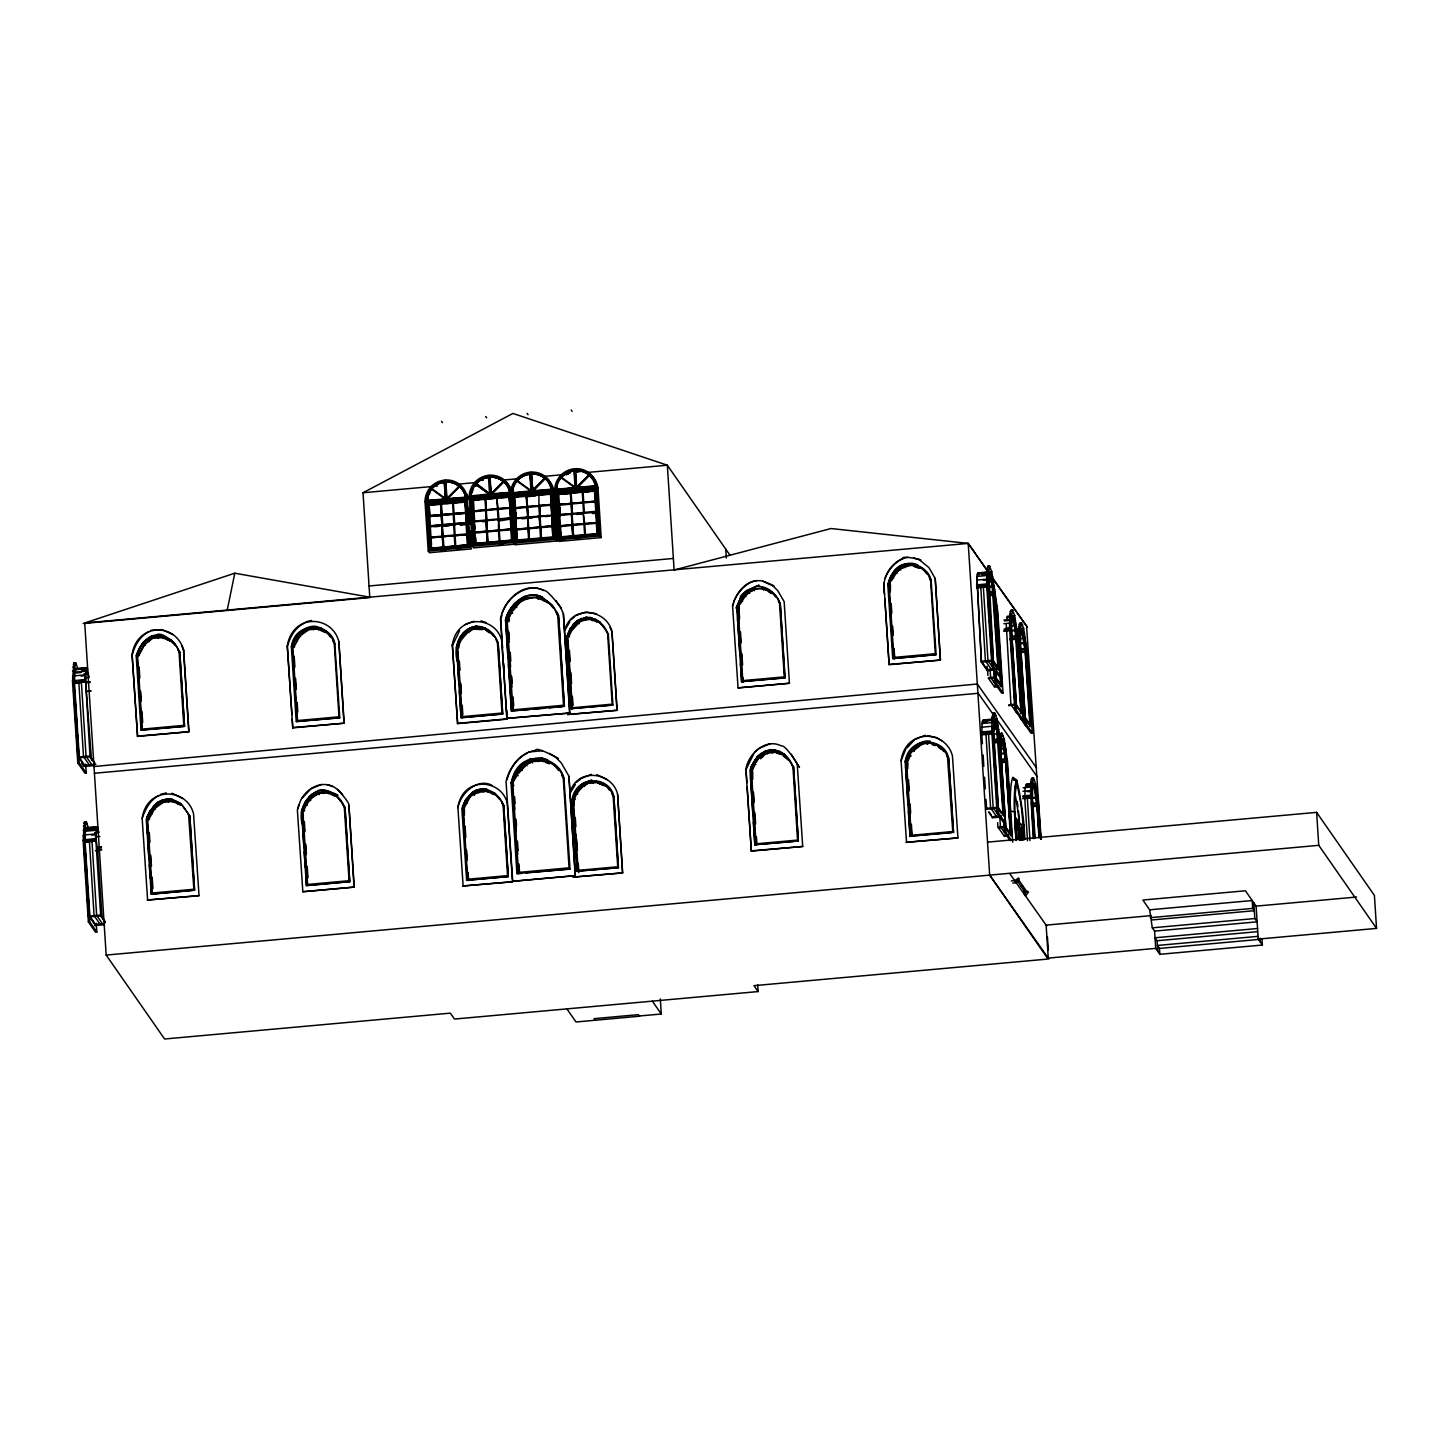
<?xml version="1.0" encoding="UTF-8"?>
<svg xmlns="http://www.w3.org/2000/svg" width="1449" height="1449" viewBox="0 0 1449 1449"><rect width="100%" height="100%" fill="white"/><g stroke="black" fill="none" stroke-linecap="round" stroke-linejoin="round"><path stroke-width="1.5" d="M74.225 683.602L85.328 681.718L86.469 668.641L89.295 677.371L84.857 677.77M84.821 842.666L84.785 840.348L95.888 839.333L95.851 833.936L84.766 834.932L85.871 827.741M87.719 669.583L86.397 667.663L85.274 674.854L73.193 675.958L73.156 683.548L85.328 681.718M85.889 860.561L84.712 842.539L95.906 840.782L84.821 841.797M988.435 571.957L977.731 572.916L976.952 577.318L981.48 662.211M992.945 733.918L992.927 731.6L981.824 732.596L981.842 734.933L982.024 723.522L982.404 721.095L994.485 720.008C999.031 720.533 998.307 736.69 999.828 742.305L1004.628 816.675L998.633 808.053L986.66 809.285L986.026 799.431M988.055 591.283L987.765 585.976L976.662 586.972M1011.293 639.697L1010.714 629.917L1004.066 630.532M1014.843 811.766L1014.916 800.12A60.405 7.299 84.8 0 1 1016.419 786.155L1016.691 780.16L1012.978 777.262L1012.489 778.367A67.469 8.151 84.8 0 0 1010.333 811.241L1014.843 811.766L1016.582 838.609M85.672 764.148L86.252 772.969L84.893 773.078L77.793 762.88L72.504 681.302L73.845 662.918L75.928 663.117L77.648 668.424M86.252 772.969L79.152 762.772L73.881 681.175L75.203 662.791M74.171 675.868L74.134 683.457M94.783 763.623L90.037 756.813L85.274 674.854M96.268 923.212L96.829 932.033L95.471 932.16L88.371 921.962L83.1 840.366L84.422 821.981L86.505 822.181L88.226 827.488M96.829 932.033L89.729 921.836L84.459 840.239L85.799 821.855M995.952 669.909L987.367 670.688L981.39 662.066L976.843 576.448L988.924 575.344C991.551 563.806 994.34 593.221 994.648 595.231L1000.734 686.554L1002.092 686.428L997.292 612.076L994.557 593.51M989.323 565.979L987.964 566.106L986.932 570.2L986.642 584.49L991.913 666.087L999.013 676.285L1000.371 676.158L993.271 665.96L988.001 584.364L989.323 565.979L991.768 571.612L995.101 594.561L1001.114 686.518M987.711 579.111L987.747 584.527L976.644 585.523M992.148 586.066L998.089 669.71L999.448 669.583L993.453 660.979L988.924 575.344M988.399 732.017L993.163 807.727L1004.193 823.358L1005.552 823.231L998.452 813.034L997.093 813.161L991.822 731.564L992.112 717.291L993.145 713.18L994.521 713.071L996.948 718.704L1000.281 741.653L1005.86 827.18L1011.782 835.693L1007.037 762.138C1004.682 755.599 1007.689 742.069 1000.897 739.117M998.452 813.034L993.181 731.455L994.521 713.071M998.542 809.393L993.833 733.701L994.485 720.008M1000.408 746.959L1001.784 733.212L1004.193 738.791L1007.49 761.486L1012.706 842.177M1000.136 753.715L1001.096 753.625L1002.255 738.99M1006.24 624.247L1010.931 704.612L1016.745 712.944M1009.536 623.958L1010.333 611.333L1012.29 609.938L1014.717 615.571L1018.049 638.52L1023.32 720.117L1021.962 720.225L1014.861 710.028L1009.591 628.449L1009.536 623.958L1010.895 623.831L1016.238 709.919L1023.32 720.117M1010.659 623.07L1010.623 630.659M1012.29 609.938L1010.696 628.486L1004.048 629.083M1022.396 713.542L1016.419 704.938L1011.601 630.569C1011.348 598.618 1016.999 628.123 1017.596 639.19L1022.396 713.542L1015.441 705.029L1014.463 688.619M1018.448 636.781L1019.245 624.157L1021.201 622.762L1023.646 628.395L1026.979 651.344L1032.249 732.922L1030.891 733.049L1023.791 722.852L1018.52 641.273L1020.295 630.732L1015.858 631.13M1019.625 641.291L1019.824 632.217M1021.201 622.762L1019.879 641.146L1025.149 722.725L1032.249 732.922M1031.326 726.366L1025.331 717.762L1020.531 643.392C1020.259 611.442 1025.91 640.947 1026.508 652.014L1031.326 726.366L1029.967 726.492L1025.149 652.122L1022.414 633.575L1023.773 633.448M1040.925 839.315L1038.19 800.464L1035.528 783.311L1033.155 777.859L1031.271 779.218L1030.493 791.426L1033.318 838.591M1034.64 838.464L1031.869 795.646L1033.155 777.859M98.315 828.647L96.974 826.727L95.96 834.715L91.522 835.113M987.548 575.47L987.584 591.246M987.82 579.89L987.946 575.434M999.14 741.616L999.846 734.607L1001.784 733.212M1010.768 623.849L1011.275 616.966M427.038 498.601L426.984 500.666L445.368 498.818L444.282 481.992L442.343 482.3M471.251 493.783L471.179 495.848L489.563 494.018L488.476 477.174L486.538 477.482M556.851 487.462L556.688 489.345L556.742 487.299A19.507 18.946 -34.8 0 1 560.328 478.659L561.85 476.83A19.507 18.946 -34.8 0 1 572.047 470.997L573.985 470.671A19.797 19.217 -34.8 0 0 561.524 477.391L575.144 487.281M426.278 501.662L426.767 496.609A20.177 19.598 -34.8 0 1 439.953 482.282L449.896 481.376A20.177 19.598 -34.8 0 1 464.767 493.167L466.089 498.058L426.169 501.499M489.599 476.558L490.106 494.526L470.49 496.844L470.961 491.791A20.177 19.598 -34.8 0 1 484.147 477.464L494.091 476.558A20.177 19.598 -34.8 0 1 508.961 488.349L510.175 493.077M96.195 831.146L97.065 827.705L99.093 832.432L94.656 832.831M988.055 576.322L988.417 573.949L981.752 574.565M993.235 723.395L994.086 719.972L997.691 733.701L993.253 734.118L994.231 742.667M1010.895 617.002L1010.822 639.715M1000.516 743.446L1001.368 740.041L1002.636 741.888M1026.49 785.412L1025.077 788.473L1024.805 798.653L1027.522 840.8M1040.328 837.594L1038.299 806.151C1037.719 795.447 1032.249 766.901 1032.503 797.819L1035.111 838.265M227.239 610.065L234.792 573.206L369.785 597.169L968.222 543.411L987.53 570.761M132.094 654.55C136.55 623.468 175.637 621.73 183.661 650.166L188.95 731.745L137.564 736.4L132.094 654.55L137.564 736.4M132.294 654.803C134.739 645.403 140.155 635.912 149.193 631.565M141.133 730.187L184.566 726.347L141.006 729.988L136.188 655.636C138.633 647.16 145.751 636.093 156.673 634.843C163.103 630.315 181.397 650.311 170.946 639.86M136.387 655.908L143.342 642.07L151.891 635.966M137.872 653.155L137.003 655.763L141.748 729.173L183.788 725.369L179.042 651.959C172.902 631.058 142.745 631.855 137.872 653.155L139.412 655.346M138.361 656.18L144.882 644.443L152.851 637.995L144.52 643.936L137.619 656.669L142.364 730.061M147.635 900.3L142.165 818.431C146.711 785.775 187.138 787.604 193.55 813.795L199.02 895.645L147.436 900.028L199.02 895.645M159.263 795.465C150.044 799.45 144.846 810.353 142.165 818.431M189.783 815.805L194.637 890.229L151.257 894.16L146.258 819.536L147.218 816.367L147.327 833.32M185.2 809.375C174.641 791.987 149.863 801.714 147.073 819.663L151.819 893.055L193.858 889.251L188.587 814.936M148.432 820.062L154.952 808.325L163.266 802.402M287.3 645.982C292.517 613.108 332.093 614.974 338.867 641.599L344.156 723.196L292.77 727.851L287.3 645.982L291.901 714.611M287.482 646.254C289.945 636.854 295.361 627.345 304.399 623.016M339.772 717.78L296.212 721.439L291.394 647.087C294.292 620.462 330.734 622.816 334.773 643.157L339.772 717.78L296.339 721.638M316.733 626.529C305.014 624.193 294.02 636.926 291.394 647.087M333.668 641.871C325.681 620.426 295.397 625.588 292.209 647.214L296.954 720.606L338.994 716.802L334.248 643.41L333.035 640.983M293.567 647.612L300.07 635.876L308.402 629.953M342.634 794.632C327.872 779.435 350.133 801.569 348.937 805.499L354.226 887.096L302.841 891.733L297.371 809.882L298.874 804.865L298.059 808.488M317.295 791.498C320.935 784.416 355.24 803.905 326.931 790.629C309.271 787.586 297.009 809.303 302.533 824.771M305.286 802.348L301.464 810.969L306.409 885.52L349.789 881.608L344.971 807.238M303.149 808.488L302.28 811.114L307.025 884.506L349.064 880.702L344.319 807.31C338.178 786.39 308.021 787.187 303.149 808.488L304.67 810.697M303.638 811.512C306.645 801.188 316.208 790.937 327.836 792.983M452.36 645.059C456.924 613.144 495.956 616.06 501.698 640.585L506.951 719.175L457.612 723.631L452.36 645.059L457.612 723.631M452.541 645.312L459.623 630.659M457.486 661.976C452.794 647.54 459.568 628.612 476.141 626.403C471.124 626.33 466.524 630.061 463.155 633.068M496.283 640.241L497.424 642.577L501.988 713.035L461.633 716.694L457.069 646.236C460.275 624.483 490.867 620.933 497.532 642.559M506.951 719.175L500.503 618.904C503.962 600.031 523.777 580.614 543.629 590.431C549.08 588.964 571.92 623.885 555.927 600.629M502.024 639.118L500.738 619.23L501.952 615.155M505.502 620.244C508.653 605.302 526.748 589.272 542.18 597.151C525.933 588.548 508.545 605.338 505.502 620.244L511.37 710.898L529.229 709.63M557.032 613.887C547.305 587.751 510.374 594.036 506.48 620.407L512.258 709.883L563.516 705.246L557.738 615.753M513.037 710.988L507.241 621.494C510.646 600.303 539.481 587.877 552.975 607.837M508.816 621.856L509.414 619.9L507.548 617.202M463.155 886.227L457.92 807.636C462.485 775.74 501.499 778.638 507.241 803.181L512.493 881.771L462.974 885.973L512.493 881.771M491.881 785.231C477.119 777.696 460.456 793.617 457.92 807.636M462.756 805.662L461.851 808.687L466.65 880.34L508.291 876.573L503.672 805.191L502.368 802.348L495.033 793.291L486.158 788.981L476.92 789.814L472.609 792.15L465.383 800.228L462.937 805.916L465.509 800.409M462.992 807.854C466.632 786.517 496.699 784.199 503.093 805.155L507.53 875.631L467.176 879.289L462.992 807.854L464.459 809.973L464.368 815.334M499.217 798.942C488.603 783.221 465.89 793.001 463.209 809.683L467.773 880.141M469.838 797.457L464.386 807.654L463.843 814.573M555.528 757.121L561.252 762.899L568.932 776.157L575.362 875.631L512.711 881.3L506.045 781.5C509.559 767.137 519.865 752.357 535.55 750.419C536.293 744.279 575.633 769.093 549.406 753.353M506.896 779.797C510.03 768.858 516.822 758.099 527.418 753.19M511.044 782.84L515.536 772.082L511.044 782.84L516.913 873.493L570.018 869.038L525.878 872.932M518.579 873.584L512.783 784.09C516.188 762.88 545.023 750.473 558.517 770.433M586.284 617.455L595.376 619.049L599.868 622.074L590.812 617.509L586.139 617.274L577.245 620.679L573.351 624.193L566.631 637.415L567.682 653.101M570.163 628.938L566.487 637.234L571.105 708.615L612.927 705.102L608.308 633.72L599.687 621.82M607.077 632.235C599.415 611.641 570.326 616.604 567.265 637.361L571.83 707.818L612.184 704.16L607.62 633.702L606.479 631.366M576.829 871.465L572.047 799.83C575.633 775.215 609.069 775.016 613.869 796.316L618.469 867.697L576.648 871.211L618.469 867.697M572.228 800.083L579.02 786.988M613.162 796.298L617.727 866.756L577.372 870.414L572.808 799.957C575.996 778.204 606.606 774.654 613.271 796.28M773.168 586.048L777.859 590.794L784.163 601.661L789.433 683.258L738.048 687.895L732.578 606.044C735.567 592.623 747.412 577.843 762.609 581.103C782.677 590.83 772.208 584.074 762.609 581.103M733.774 602.965L732.578 606.044M780.142 604.36C773.603 581.357 741 583.893 737.487 607.276L742.232 680.668L784.271 676.864L779.526 603.472L778.33 601.027M742.848 681.573L738.102 608.163C740.892 590.775 764.547 580.596 775.613 596.97M739.334 606.062L738.501 607.167M739.407 608.471L738.356 604.65M797.258 764.619L802.71 846.47L751.343 851.124L745.873 769.256C748.318 753.353 766.177 737.921 781.246 745.909C787.332 743.645 811.983 788.944 791.335 754.277M746.905 782.768L746.054 769.528L753.752 753.806M757.102 756.776L761.305 753.317L770.433 749.568L780.051 751.415L784.724 754.567L775.432 750.002L765.67 750.691L757.102 756.776L750.908 767.191L749.966 770.361L754.784 844.713L793.998 841.452M791.607 764.257L792.929 766.666L797.548 840.076L755.509 843.879L750.763 770.488C753.969 748.879 784.253 743.717 792.241 765.144M788.908 760.2C777.841 743.826 754.186 754.005 751.397 771.393L756.143 844.785M755.273 763.768L751.741 771.9L752.176 778.566M884.542 594.144C881.083 580.017 889.161 564.512 902.292 558.662C902.455 553.681 934.859 564.168 913.667 557.919M930.584 580.288L935.329 653.68L893.29 657.484L888.545 584.092C891.733 562.466 922.017 557.304 930.004 578.749M926.672 573.786C915.605 557.412 891.95 567.591 889.161 584.979L893.924 658.389M906.531 842.557L901.079 760.707C905.625 728.032 946.052 729.861 952.464 756.052L957.916 837.92L906.349 842.286L957.916 837.92M905.752 749.115L901.079 760.707M951.377 832.704L909.972 836.164L905.172 761.794C908.921 734.77 944.73 737.704 948.552 757.881L953.496 832.432M930.493 741.254C918.793 738.918 907.798 751.651 905.172 761.794M947.501 757.211L952.754 831.527L910.715 835.33L905.969 761.939C909.175 740.312 939.459 735.15 947.447 756.595M940.528 748.191C928.139 735.893 909.374 748.119 906.603 762.826L911.349 836.236M910.479 755.219L906.947 763.333L907.237 767.789M458.011 647.576L458.391 646.616M561.814 775.396L563.281 778.348L569.059 867.842L517.818 872.479L512.022 782.985C516.297 754.494 556.054 751.397 564.041 779.453M513.218 784.706L513.254 782.858M752.737 779.363L752.683 771.683L751.162 769.491M890.356 590.739L890.465 585.287L888.925 583.078M907.798 768.586L907.889 763.134L906.368 760.924M75.294 668.677L74.787 669.764L85.889 668.768M977.314 574.963L978.419 574.166M1006.838 618.325L1007.943 617.528M994.014 718.994L993.126 722.526L994.105 722.435M1000.788 740.167C1003.197 737.197 1003.577 747.177 1004.157 748.68L999.756 749.079M1032.268 785.575L1033.336 784.797M149.953 810.716L147.345 816.548L153.54 806.151L157.597 802.492L162.107 800.047L171.779 799.268L166.744 798.743L157.47 802.293L150.135 810.987M299.055 805.137C302.95 788.6 324.467 777.062 338.142 790.158M493.674 636.346C483.06 620.625 460.347 630.406 457.667 647.087L462.231 717.563M458.844 645.059L461.398 639.788L467.158 633.068M543.629 590.431C527.436 581.973 507.331 597.223 502.332 612.8M511.968 612.221L507.711 620.281M564.766 629.79C572.264 604.034 607.004 609.304 612.076 631.981L617.129 710.3L567.628 714.502L617.129 710.3M564.947 630.043L569.801 621.784M603.871 627.471C593.257 611.75 570.544 621.53 567.863 638.212L572.427 708.688M569.04 636.183L571.594 630.913L578.622 623.052M517.528 774.817L513.852 780.902M622.672 872.896L573.17 877.098L622.672 872.896L617.618 794.559C612.873 771.502 575.253 766.738 569.729 794.215M570.489 792.639L575.344 784.38M756.776 580.56C746.67 581.882 737.668 592.152 734.082 601.027M740.367 598.31C729.155 625.026 742.92 589.037 748.01 590.105C778.041 577.644 736.617 591.917 740.548 598.582M740.222 604.215L745.366 595.937L749.314 592.369M907.835 557.376C897.728 558.698 888.744 568.968 885.14 577.843M888.817 580.977L891.425 575.126L887.748 583.947L892.747 658.589L936.108 654.658L931.109 580.035C927.885 564.911 901.043 554.713 891.552 575.325C896.696 565.69 908.577 560.22 917.833 565.001M891.28 581.031L896.424 572.753L900.372 569.185M321.569 784.398L310.974 788.781L302.044 798.29M463.282 633.249L459.84 637.632M510.157 609.721L514.377 603.925L524.647 596.264M513 610.808L520.463 601.625M586.139 617.274L577.372 620.878L570.037 628.757M476.92 789.814L472.736 792.331L465.383 800.228M570.018 869.038L563.933 778.041C558.372 755.327 520.209 748.445 512.203 778.964M515.772 772.408L524.701 761.812M518.543 773.404L526.44 764.837M609.413 790.067C598.799 774.346 576.086 784.126 573.406 800.808L578.314 871.755L577.734 862.952M582.896 786.789C577.825 791.498 572.699 798.399 574.039 805.698M757.247 756.976L750.908 767.191M756.396 762.228L758.298 758.642M906.947 748.01L914.681 739.606L925.259 735.223M1012.76 883.039L1016.274 882.731L1019.172 878.891L1018.538 877.985L1014.825 880.63L1011.311 880.956M430.697 490.034L432.164 488.132M430.751 490.124L431.404 489.056L444.97 498.854M432.273 488.295L431.766 488.603A19.797 19.217 -34.8 0 1 444.336 482.064L445.459 498.583L431.766 488.603M474.837 485.143L476.359 483.314M474.946 485.306L475.652 484.31L489.291 494.2L475.707 484.383M475.562 486.176L476.323 485.252M475.616 486.248L476.377 485.343M516.369 482.173L517.003 481.104L530.588 490.921M517.891 480.362L517.365 480.67A19.797 19.217 -34.8 0 1 529.954 474.131L527.961 474.366A19.507 18.946 -34.8 0 0 517.764 480.199L516.315 482.1A19.507 18.946 -34.8 0 0 512.656 490.668L512.602 492.714L530.986 490.885L529.899 474.04M560.455 478.804L561.089 477.735L574.673 487.552M1014.771 786.843L1016.963 784.507L1017.868 788.238A60.405 7.299 84.8 0 1 1021.654 809.792L1024.425 839.75M459.152 486.248L447.053 498.474L459.206 486.321A19.797 19.217 -34.8 0 0 445.894 481.919M503.817 481.865L491.664 494.018L503.763 481.793L504.687 482.644M544.715 478.224L532.652 490.541L544.715 478.224A19.797 19.217 -34.8 0 0 531.511 473.986L533.558 474.058M533.033 490.813L545.132 478.587L532.978 490.74M588.855 474.928L576.738 487.172L588.91 475.018A19.797 19.217 -34.8 0 0 575.597 470.617M330.336 636.908C319.269 620.552 295.614 630.713 292.825 648.101L297.57 721.511M181.27 805.409C168.591 793.961 150.533 806.024 147.689 820.569L152.435 893.961M340.406 800.808C329.34 784.434 305.685 794.613 302.895 812.001L307.641 885.411M574.112 617.292L570.906 619.755M519.919 766.521L530.189 758.859M591.337 774.309L581.176 778.53L576.467 782.351M770.071 743.772L759.475 748.173L754.567 752.158M759.964 757.972L766.974 753.226M760.526 758.769L763.152 756.396L761.613 754.186M913.848 750.6L921.818 744.152M1024.045 893.888L1027.758 891.226L1028.392 892.149L1025.494 895.971L1023.755 889.396M474.004 621.259L465.256 624.537M468.425 631.927L471.233 630.406M596.517 613.76L585.976 611.967L575.434 615.68M750.763 591.59L753.679 589.997M528.215 763.877L531.783 761.939M473.968 794.523L478.17 792.241M901.821 568.388L907.835 566.088M591.699 779.87L582.915 783.456L578.894 786.789M584.164 785.648L586.972 784.126M83.136 623.505L369.803 597.568L363.029 492.751L512.928 413.436L667.337 465.22L729.861 555.058M757.664 984.831L758.099 991.569L454.461 1019.064L450.349 1013.141L164.588 1039.005L106.175 955.072L84.712 622.979L234.792 573.206M472.356 499.452L473.805 522.546M172.685 634.553L162.125 629.609L150.75 630.351M152.036 636.165L161.527 635.097M152.851 637.995C161.002 634.843 169.968 638.937 175.13 645.475M154.753 638.14L162.56 637.651L170.113 641.074M309.959 629.591L317.766 629.101L325.319 632.525M531.892 598.02L525.806 598.727M585.794 620.081L582.48 620.299M164.824 802.04L172.63 801.551M542.433 750.763L528.794 751.995M530.352 759.095L541.926 757.791M533.667 761.504L543.194 760.906L548.845 762.808M477.047 789.995L481.503 788.745M479.655 791.897L487.172 791.426M589.852 783.021L597.35 782.569L604.595 785.847M768.513 752.864L776.338 752.375L780.975 753.933M531.004 473.443L525.552 474.33A20.177 19.598 -34.8 0 0 512.385 488.675L511.787 493.566M575.018 468.933L576.231 487.752L595.793 486.737L594.452 481.865A20.177 19.598 -34.8 0 0 579.6 470.074L569.638 470.961A20.177 19.598 -34.8 0 0 556.47 485.306L555.873 490.197M509.323 495.975L510.718 515.898M442.452 482.463L444.282 481.992M443.068 483.332L445.006 483.006M486.647 477.645L488.585 477.319A19.797 19.217 -34.8 0 0 476.015 483.875L489.653 493.783L476.467 483.477A19.507 18.946 -34.8 0 1 486.864 477.482M528.07 474.529L530.008 474.203M427.98 504.288L429.284 526.114M513.58 496.355L516.279 540.821M557.666 492.986L559.314 516.043M93.986 766.521L977.314 684L1036.524 767.861M445.386 481.376L445.912 499.344L426.386 500.847L445.912 499.344M363.029 492.751L437.417 486.031M457.703 484.183L475.743 482.553M502.785 480.108L518.579 478.677M543.357 476.431L568.153 474.185M586.193 472.555L667.337 465.22L674.129 570.018L831.038 528.523L968.222 543.411L987.24 570.743M490.179 477.21L490.07 477.047A19.797 19.217 -34.8 0 1 503.31 481.412L502.948 481.104A19.507 18.946 -34.8 0 0 492.08 477.101A19.507 18.946 -34.8 0 1 502.839 480.941L504.578 482.481A19.507 18.946 -34.8 0 1 509.305 490.45L509.776 492.37L491.157 493.892L490.07 477.047L492.135 477.174M490.74 494.236L510.265 492.732L490.903 494.471L489.527 475.417M544.263 477.826L546.11 479.51A19.507 18.946 -34.8 0 1 550.711 487.335L551.181 489.255L532.58 490.776L531.475 473.932M446.546 499.054L466.071 497.55L446.6 499.144L445.314 480.235M511.334 492.968L469.222 496.79L472.41 546.255L473.569 547.903L515.699 544.099L514.54 542.433L511.334 492.968A21.337 20.721 -34.8 0 0 489.001 475.254A21.337 20.721 -34.8 0 0 469.222 496.79L470.364 498.438M530.099 473.352L531.511 491.41L512.149 493.149M532.145 491.12L551.707 490.106L550.366 485.234A20.177 19.598 -34.8 0 0 535.514 473.443L531.167 473.696A19.906 19.326 -34.8 0 1 551.671 489.599L532.308 491.356L530.932 472.302M594.742 483.875L595.267 485.886L576.666 487.407L575.579 470.563L577.535 470.527M425.01 501.608A21.337 20.721 -34.8 0 1 444.807 480.072A21.337 20.721 -34.8 0 1 467.139 497.786L470.345 547.251L471.505 548.899L429.375 552.721L428.216 551.055L425.01 501.608L467.139 497.786L468.299 499.452A21.337 20.721 -34.8 0 0 466.995 494.381M510.628 493.656L552.757 489.853L553.898 491.501L557.104 540.966L514.975 544.788L513.815 543.121L510.628 493.656A21.337 20.721 -34.8 0 1 530.425 472.139A21.337 20.721 -34.8 0 1 552.757 489.853L555.945 539.318L557.104 540.966M470.454 497.822L510.374 494.381L470.454 497.822L473.606 545.15L513.417 541.546L510.265 494.218M575.597 488.041L556.072 489.545L575.597 488.041L574.293 470.146A19.906 19.326 -34.8 0 0 556.126 489.635M576.285 487.824L595.648 486.067M426.241 502.64L466.161 499.199L426.241 502.64L429.411 549.968L426.368 502.803M515.011 542.035L511.859 494.707L551.779 491.265L554.822 538.43L515.011 542.035L554.822 538.43M471.867 499.09L509.215 495.703L512.221 540.549L474.747 543.828L471.867 499.09L472.791 500.43L510.157 497.043L501.245 497.677M552.739 491.609L553.898 491.501A21.337 20.721 -34.8 0 0 541.926 475.453M559.097 538.666L555.945 491.338L595.756 487.733L598.908 535.061L558.988 538.503L598.908 535.061M472.338 499.778L509.704 496.391M550.638 492.588L553.627 537.434L516.17 540.712L513.272 495.956L550.638 492.588L551.562 493.928M465.02 500.521L427.672 503.908L430.661 548.754L468.027 545.367L465.02 500.521L465.962 501.861M472.682 500.267L479.275 499.67M485.868 499.072L496.862 498.076M560.365 537.452L557.358 492.588L594.724 489.219L597.712 534.065L560.256 537.344M428.143 504.578L465.509 501.209M514.087 497.152L518.488 496.753M525.081 496.156L533.866 495.359M540.459 494.761L549.262 493.964M430.679 504.886L441.782 504.053M446.075 503.491L457.16 502.658M557.829 493.276L595.195 489.889M430.48 526.73L428.976 505.248L464.875 502.169M538.992 495.341L538.865 505.701L527.291 506.679L526.639 496.391M564.766 493.185L573.569 492.388M580.161 491.791L588.946 490.994M526.114 496.79L535.061 495.975M594.796 491.193L558.68 493.928L560.165 515.409M594.561 490.867L559.024 494.435M563.498 494.018L572.427 493.221M581.375 492.406L588.077 491.791M485.216 499.525L485.886 509.813L497.46 508.834L486.321 509.831L485.578 499.416L485.542 509.903L473.968 510.881M498.166 508.635L509.776 507.711L498.257 508.762L496.699 498.402L497.46 508.834M515.373 507.766L526.947 506.788L515.427 507.838M453.972 513.435L465.582 512.529L454.062 513.58L453.392 503.274M442.036 514.522L453.265 513.652L452.595 503.346M583.748 502.26L595.267 501.227L583.712 502.205L583.078 491.972M429.773 516.369L441.384 515.446L429.864 516.496L429.465 507.874M443.086 535.913L441.728 515.355L453.211 514.25L442.09 515.246L442.851 525.679M515.464 508.563L526.893 507.385L528.342 528.088L539.916 527.11L539.155 516.677L540.658 526.965L552.141 525.86L540.658 526.965L539.626 506.226L551.145 505.194M571.033 503.419L559.459 504.397L571.033 503.419L570.363 493.131M582.281 492.044L582.951 502.332L571.377 503.31L570.725 493.022M559.549 505.194L571.069 504.143L572.427 524.719L584.001 523.741L583.241 513.308L584.798 523.669L596.318 522.618L584.798 523.669M584.454 513.29L583.712 502.857L595.231 501.825M510.754 517.782L473.388 521.169L478.134 521.26M482.517 520.861L493.511 519.883M497.913 519.485L508.889 518.488M514.793 518.054L552.504 515.156M511.714 540.405L475.725 543.303L474.221 521.821L510.32 518.507M486.502 531.185L474.964 532.218L486.592 531.312L486.629 520.807M499.162 520.1L510.338 519.086L511.497 540.06L475.96 543.629M521.731 517.945L532.725 516.949M537.126 516.55L548.102 515.554M596.245 511.298L558.879 514.685L570.218 514.178M482.608 521.749L486.991 521.35M500.177 520.155L508.979 519.358M517.365 540.513L515.645 518.706L551.526 515.627M430.154 526.802L466.27 523.469L465.093 502.495M576.811 513.58L585.595 512.783M592.188 512.185L596.59 511.787M434.845 526.73L439.319 526.331M443.792 525.915L454.968 524.918M459.442 524.502L463.915 524.103M498.329 520.843L502.731 520.445M521.821 518.814L532.797 517.818M545.041 516.568L549.515 516.17M595.847 512.584L596.988 533.576L561.216 536.818L559.731 515.337L595.611 512.258M445.006 525.969L449.389 525.57M460.384 524.574L464.767 524.176M572.21 514.449L572.083 524.81L560.509 525.788M460.728 525.063L465.129 524.665M576.883 514.449L581.284 514.051M592.279 513.055L596.662 512.656M592.623 513.562L597.006 513.163M499.217 530.026L510.791 529.048L499.307 530.153L498.547 519.738L498.51 530.225L486.936 531.203L485.578 510.628L474.058 511.678M516.369 529.102L527.997 528.179L516.46 529.229M453.646 524.755L454.316 535.043L442.742 536.021L441.347 515.391L442.38 536.13L430.86 537.162M466.632 533.92L455.113 534.971L454.443 524.683M486.629 532.037L487.208 542.198L486.592 531.964L475.109 533.069M500.014 541.183L499.253 530.751L510.881 529.845M571.993 524.683L560.546 525.86M584.001 523.741L572.79 524.61L571.431 504.035L582.915 502.93L583.657 513.363M443.901 547.07L443.14 536.655L454.262 535.641L442.778 536.746L443.448 547.034M455.149 535.695L466.669 534.663L455.113 535.641L455.729 545.856M540.676 527.635L541.419 538.05L540.676 527.635L552.286 526.712M572.029 525.407L572.79 535.84L572.029 525.407L560.6 526.585M596.372 523.343L584.762 524.266L585.414 534.554M517.021 540.006L552.902 536.945L551.761 515.953M430.552 548.646L467.918 545.277M473.497 545.005L513.417 541.546M429.302 549.805L469.222 546.364L466.053 499.036M472.41 546.255L514.54 542.433M428.216 551.055L470.345 547.251M498.963 544.426L503.383 544.027M513.815 543.121L555.945 539.318M441.42 550.276L445.839 549.877M456.87 548.881L461.289 548.483M557.901 539.753L600.031 535.949L601.19 537.597L559.06 541.419L557.901 539.753L554.713 490.287A21.337 20.721 -34.8 0 1 574.51 468.752A21.337 20.721 -34.8 0 1 596.843 486.484L597.984 488.132L601.19 537.597M564.585 539.734L560.075 539.97M575.633 538.72L580.053 538.322M369.06 585.994L673.368 558.445M84.712 622.979L369.785 597.169M990.047 566.305L987.964 566.106M987.385 567.374L988.743 567.265M986.932 570.2L988.309 570.073M989.812 571.83C989.884 575.325 993.616 586.428 993.271 592.46L988.834 592.858L987.475 583.693M990.41 571.739L991.768 571.612M980.502 573.007L986.914 572.409M990.428 572.101L989.069 572.228L992.511 586.628L988.073 587.026M977.224 574.021L987.928 573.043M989.776 573.858L991.134 573.732M986.66 574.474L988.037 574.347M992.71 576.412L990.536 576.793L991.351 580.922L992.71 580.795M986.515 578.006L990.953 577.608M976.608 580.107L988.689 579.02M983.382 580.288L987.946 579.89M73.845 662.918L75.928 663.117M73.247 664.185L74.605 664.059M987.294 582.009L991.732 581.61M992.275 582.516L993.634 582.407M976.535 584.871L988.616 583.784M72.812 667.011L74.171 666.884M986.642 584.49L988.001 584.364M74.316 668.75L86.397 667.663M78.445 668.713L87.012 667.935M987.856 586.465L993.507 585.957M988.653 586.628L976.572 587.714L987.765 586.845M81.542 670.108L85.98 669.71M72.541 671.267L73.899 671.159M993.054 588.584L994.412 588.457L997.745 611.406L1003.016 693.002L1001.657 693.111L994.557 682.914L993.706 669.692M74.406 672.191L85.509 671.195M993.181 589.489L994.539 589.363M74.515 673.079L81.162 672.463M84.078 673.749L88.516 673.35M988.635 592.442L994.286 591.935M72.45 676.81L73.808 676.683M80.945 676.031L85.382 675.632M993.362 662.32L989.051 595.593L994.648 595.231M73.12 680.722L85.201 679.617M994.376 597.731L995.354 597.64M72.504 681.302L73.881 681.175M74.207 681.284L85.31 680.269M85.817 682.171L90.092 681.791M85.636 682.787L90.073 682.37M996.151 602.784L994.793 602.911L995.916 612.184L997.292 612.076M995.825 606.316L997.184 606.207M86.686 691.336L91.142 690.938L86.94 691.463M995.572 608.906L996.93 608.779M1013.014 610.264L1010.913 610.065M1010.333 611.333L1011.692 611.224M1009.881 614.159L1011.257 614.032M1013.358 615.698L1014.717 615.571M1007.109 616.296L1011.402 615.897M1011.782 615.879L1012.76 615.789M1013.376 616.06L1012.018 616.187L1014.825 628.305M1006.602 617.383L1012.253 616.876M1012.724 617.817L1014.083 617.691M1009.627 618.415L1010.985 618.306M1004.085 620.009L1011.873 619.303M1004.338 620.878L1011.004 620.281L1011.873 616.839L1013.159 618.705M1013.503 620.752L1014.861 620.625M1003.849 623.686L1011.637 622.979M1019.842 622.889L1021.925 623.07M1019.245 624.157L1020.621 624.03M1014.3 624.881L1015.658 624.754M1010.243 625.968L1014.68 625.57L1013.883 620.715M1022.759 624.99L1021.382 625.099L1020.567 623.197M1015.224 626.475L1016.582 626.348M1018.81 626.982L1020.168 626.856M1005.914 628.25L1011.565 627.743M1009.591 628.449L1010.949 628.323M1026.635 627.345L1041.125 839.062M1016.039 629.12L1020.313 628.721M1021.69 628.594L1020.712 628.685L1022.831 634.372L1018.393 634.789M1022.288 628.522L1023.646 628.395M1022.306 628.884L1020.947 628.993L1022.088 631.529M1010.822 630.424L1016.455 629.898M1003.813 631.275L1011.601 630.569M1015.532 630.206L1019.806 629.826M1011.022 630.985L1015.477 630.587L1014.68 624.845M1021.654 630.641L1023.012 630.514M1018.538 631.239L1019.897 631.112M1020.802 632.126L1019.426 632.253L1019.19 635.912L1020.567 635.803M1016.129 633.448L1017.488 633.322M1023.211 633.304L1024.57 633.195M1011.583 636.401L1017.234 635.894M1011.782 636.817L1016.22 636.401L1015.495 629.989M1009.736 638.701L1016.401 638.085L1021.273 712.546L1015.459 704.196L1008.812 704.794M1023.211 637.705L1024.588 637.578M1019.172 638.792L1023.61 638.393L1022.813 633.539M1009.862 639.752L1017.596 639.19M1020.476 640.567L1019.516 640.639L1019.933 648.065M1018.52 641.273L1019.879 641.146M1019.734 643.229L1025.385 642.722M1019.553 643.483L1020.531 643.392M1019.335 640.476L1019.861 643.809L1024.389 643.41L1023.61 637.669M1025.041 646.254L1026.417 646.145M1020.513 649.224L1026.164 648.717M1020.694 649.623L1025.149 649.224L1024.407 642.813M888.925 664.439L940.492 660.074L889.106 664.711L883.836 583.132M1020.875 652.521L1026.508 652.014M137.365 736.128L188.95 731.745M741.49 681.501L785.05 677.842L741.634 681.7L736.69 607.131L737.106 611.84M992.511 660.237L981.408 661.251L987.222 669.583L996.097 668.786M981.39 662.066L992.094 661.106M292.571 727.579L344.156 723.196M991.913 666.087L993.271 665.96M511.37 710.898L564.404 706.351L558.698 617.89M533.63 709.231L544.643 708.235M549.044 707.837L562.266 706.641M456.489 646.363L461.054 717.672L502.749 713.977L461.108 717.744L459.369 690.974M571.105 708.615L612.873 705.029M569.819 713.035L506.933 718.378L569.819 713.035L563.371 613.561L560.564 607.529M90.037 756.813L78.934 757.827L84.93 766.43L93.895 765.615M457.431 723.377L506.77 718.903M988.508 677.679L995.155 677.081L1000.969 685.431M988.309 678.53L996.097 677.824L1002.092 686.428M77.793 762.88L79.152 762.772M84.785 765.344L95.888 764.329M994.557 682.914L995.916 682.787L1003.016 693.002M998.741 685.631L993.887 686.065L989.232 679.382M994.304 687.134L998.596 686.754M94.42 773.259L977.912 693.31M1008.613 705.645L1016.419 704.938M1014.861 710.028L1016.238 709.919M995.228 713.379L993.145 713.18M992.565 714.466L993.923 714.339M994.702 715.408L996.061 715.281M992.112 717.291L993.489 717.164M982.911 720.008L993.634 719.03L992.746 722.562L982.024 723.522M995.59 718.813L996.948 718.704M983.527 720.28L994.249 719.302M994.702 720.244L987.004 720.606M982.494 722.037L986.932 721.638M996.314 720.823L994.956 720.932L995.717 723.884L997.093 723.757M991.841 721.548L993.217 721.421M1023.791 722.852L1025.149 722.725M981.788 727.199L992.511 726.221M992.891 726.184L993.869 726.094M991.75 727.09L993.126 726.963M997.89 727.869L996.532 727.996L1003.125 814.537M992.474 729.101L996.912 728.702M997.455 729.608L998.814 729.481M981.716 731.962L992.42 730.984L993.344 747.34M993.797 730.857L992.819 730.948L993.96 749.495M991.822 731.564L993.181 731.455M981.842 734.045L992.945 733.049M997.329 733.158L998.687 733.031M993.833 733.701L981.752 734.788L982.422 743.826M1002.491 733.538L1000.426 733.339M999.846 734.607L1001.187 734.48M1001.965 735.531L1003.306 735.422M999.412 737.396L1000.752 737.269M993.815 739.533L999.466 739.008M1002.835 738.918L1004.193 738.791M86.505 822.181L84.422 821.981M994.014 739.932L998.452 739.533L994.63 719.265M1001.513 739.388L1002.871 739.262M1000.39 740.204L1001.748 740.077M83.843 823.267L85.201 823.141M994.195 741.616L998.633 741.218L1003.505 815.66L997.691 807.31L986.588 808.325M85.98 824.209L87.338 824.083M1003.559 740.892L1002.219 741L1003.378 744.714M998.922 741.761L1000.281 741.653M994.177 742.812L999.828 742.305M1000.408 742.576L1001.368 742.486M83.39 826.075L84.766 825.966M1004.32 743.79L1002.98 743.917L1005.678 762.265L1010.297 833.573M84.911 827.832L96.974 826.727M86.505 828.013L97.59 827.017M92.609 828.103L97.065 827.705M84.386 828.919L96.467 827.832M1000.172 746.199L1001.132 746.108M87.683 829.589L94.348 828.973M83.118 830.349L84.495 830.223M93.913 829.969L98.351 829.571M84.984 831.273L96.087 830.259M1003.777 747.992L1005.117 747.865M1004.682 749.586L1006.041 749.459M1000.1 750.908L1001.06 750.817M83.028 835.892L84.404 835.765M1000.317 753.462L1005.914 752.973M95.435 836.834L99.872 836.435M84.676 839.696L95.779 838.699L100.724 916.022M83.1 840.366L84.459 840.239M1001.096 759.385L1006.675 758.878M1004.157 747.956L1004.936 753.643L1000.534 754.041L1001.187 759.801L1005.678 759.403L1010.678 834.696L1004.918 826.437L997.926 827.071L997.636 822.67M1001.187 759.801L1001.368 761.468L1005.86 761.051M1006.131 761.613L1007.49 761.486M1001.585 762.5L1005.968 762.102M1005.769 828.502L1001.494 762.5L1007.037 762.138M97.174 847.23L101.448 846.85M96.974 847.683L101.412 847.267M97.155 849.349L101.593 848.951M97.282 850.4L101.72 850.002M95.38 850.726L99.673 850.328M1033.861 778.167L1031.833 777.986M1031.271 779.218L1032.594 779.091M1033.336 780.123L1034.658 780.015M1030.837 781.953L1032.159 781.826M1026.091 784.199L1030.221 783.818M1033.626 783.511L1032.304 783.637L1034.224 783.782M1026.689 784.452L1030.837 784.09M1025.602 785.249L1031.815 784.688M1033.119 784.579L1032.684 783.601L1034.731 789.107M1025.421 786.191L1030.13 785.775M1033.59 785.485L1034.912 785.358M1030.583 786.064L1031.905 785.956M1023.157 787.785L1031.453 787.042M1036.415 787.948L1034.332 788.31L1036.977 806.26L1039.005 837.721M1022.94 791.335L1031.217 790.593M1027.413 791.697L1031.815 791.299M1035.111 792.313L1036.433 792.186M1022.849 795.936L1031.145 795.193M1023.048 796.57L1031.869 795.646M1023.066 797.964L1031.652 797.185M1031.742 797.656L1037.194 797.167M1022.903 798.689L1031.652 798.037M1031.942 798.218L1036.234 797.819L1035.492 792.277M1036.868 800.591L1038.19 800.464M1032.485 803.452L1037.955 802.963M1032.666 803.851L1036.959 803.452L1036.252 797.258M1032.594 803.851L1032.757 805.481L1037.14 805.083L1039.277 837.16M1032.829 806.64L1038.299 806.151M1001.277 815.859L992.402 816.675L992.456 817.634M1001.132 816.982L992.565 817.761L988.979 812.617M1019.625 840.402L1018.629 825.242L1014.68 821.022L1017.669 825.332L1018.538 838.862M754.784 844.713L798.29 840.981M1017.959 822.253L1018.919 822.181L1020.06 839.84M1018.629 825.242L1016.709 825.405L1017.017 829.915M998.162 827.868L1005.86 827.18M909.972 836.164L953.351 832.233M354.226 887.096L302.841 891.733M751.143 850.853L802.71 846.47M517.076 873.729L521.549 873.421M1021.074 828.176L1022.976 828.013L1023.682 839.062M1011.529 840.492L1005.678 832.088L1004.338 832.215L1003.614 821.003M1023.266 840.094L1022.686 831.074L1020.784 831.237L1021.364 840.275M89.566 916.058L100.651 915.062L105.306 921.727M1008.468 834.896L1003.668 835.33L999.067 828.719M575.362 875.631L512.711 881.3M1004.085 836.381L1008.323 836.001M88.371 921.962L89.729 921.836M987.548 842.141L1316.616 812.364L1374.413 895.428L1376.55 928.392L1258.239 939.097L1256.102 906.132L1245.416 890.773L1142.881 900.046L1149.673 909.809L1152.299 927.831L1154.581 931.109L1155.704 948.389L1159.834 954.311L1262.369 945.038L1261.988 939.151M104.237 923.611L95.362 924.408L90.726 917.724M94.547 925.585L104.473 924.697M106.175 955.072L1318.753 845.328L1376.55 928.392M1021.147 886.408L1023.048 886.245M1149.673 909.809L1252.208 900.535L1252.715 908.396L1254.327 910.697L1151.792 919.97M1151.321 915.605L1046.124 925.132L1048.261 958.097M1256.102 906.132L1356.554 897.04M1150.18 917.67L1252.715 908.396M1152.299 927.831L1254.834 918.539L1257.116 921.836L1154.581 931.109M1257.551 928.501L1155.016 937.775L1157.081 940.745L1157.769 951.341M1157.081 940.745L1257.388 931.671M1257.696 936.38L1157.389 945.454L1159.454 948.425L1159.834 954.311M1155.704 948.389L1047.482 958.169L989.667 875.105L968.222 543.411M1159.454 948.425L1259.761 939.35M639.353 1015.984L661.287 1014.01L660.309 998.886M578.242 471.541L576.285 471.577L579.202 471.668M460.384 487.299A19.507 18.946 -34.8 0 1 465.057 495.196L465.582 497.188L446.962 498.71L445.875 481.865L447.832 481.829A19.507 18.946 -34.8 0 1 458.645 485.759L460.492 487.444A19.507 18.946 -34.8 0 1 465.111 495.268M465.238 500.937L466.976 523.977M1013.739 780.16L1016.691 780.16L1017.216 782.206A64.462 7.788 84.8 0 1 1023.682 821.873L1024.986 839.369M757.157 586.356C768.242 585.994 776.229 594.108 780.25 603.49L785.05 677.842M475.96 626.149L485.324 628.105M476.087 626.33C487.335 626.022 494.236 633.829 498.13 642.595L502.749 713.977M481.611 628.848L472.283 629.174M927.342 735.585L936.634 737.632L941.651 740.711M926.817 743.572L931.182 743.301M481.629 788.926L486.158 788.981M914.12 565.961L918.738 567.519M763.062 589.163L767.68 590.703M537.651 598.31L543.303 600.212M591.808 619.973L596.264 621.458M933.084 744.333L935.819 744.858M932.105 744.623L935.185 745.655M779.979 754.204L776.899 753.172L775.36 750.962M316.86 626.729L321.497 628.142M607.059 779.58L596.753 774.581M542.089 758.026L547.722 759.729M545.766 762.518L549.515 763.768L547.65 761.087M599.379 783.818L602.331 784.815L600.864 782.695M488.639 791.933L494.399 794.722M329.376 793.509L335.371 796.425M182.755 798.453L172.014 793.237M171.598 798.997L180.835 803.471L189.837 815.878L194.474 890.157L151.257 894.16L150.678 885.158M174.188 802.076L180.183 804.974M1012.489 778.367L1016.329 780.939A64.462 7.788 84.8 0 0 1014.209 808.27L1016.129 840.601M977.731 572.916L979.053 574.836M76.308 668.913L74.787 672.155L74.515 683.421L79.333 757.791M86.886 827.977L85.382 831.237L85.111 842.503L89.91 916.855L95.906 925.476M919.01 559.513L928.918 567.591L935.221 578.477L940.492 660.074M769.147 591.645L772.045 593.529M768.242 591.5L771.14 593.384M938.191 747.104L941.089 748.988L939.55 746.778M542.18 597.151L552.558 605.628L558.608 615.789L564.277 706.351M545.078 601.353L548.193 603.019M782.985 755.672L788.51 760.182M486.067 630.333L488.856 632.126M489.382 632.887L485.125 628.975M321.624 628.323L325.971 631.021M517.365 480.67L530.95 490.505M589.055 475.471L590.902 477.156M940.184 747.684L944.096 751.633M784.543 754.295L793.527 766.702L798.345 841.054L793.527 766.702M336.041 794.921L345.025 807.31L349.68 881.608M991.388 576.231L1027.432 627.272L992.311 578.042M977.876 692.767L993.326 714.647M995.898 718.287L1037.086 776.628M1009.681 873.493L1046.739 926.002M989.667 875.105L1048.877 958.966L753.987 985.664L758.099 991.569M1258.239 939.097L1262.369 945.038M993.67 661.903L998.325 668.587M935.221 578.477L940.31 659.802M994.883 664.511L998.47 669.673L993.453 594.126L989.015 594.543L989.051 595.593M994.485 664.548L996.894 667.989M993.797 668.985L987.983 660.653L983.219 584.925M991.243 669.221L985.429 660.871L980.665 585.161M1025.548 718.686L1030.203 725.351M1025.548 719.573L1030.348 726.456L1025.331 650.909L1020.875 651.307L1025.675 725.768L1019.861 717.418M1017.452 708.507L1015.043 705.065L1014.028 689.289M1025.168 719.61L1027.558 723.051M917.76 566.124L919.3 568.316L914.663 566.758L913.142 564.567M999.919 684.797L995.137 677.915L994.539 668.895M998.343 683.113L994.739 677.951L994.159 668.931M996.441 685.83L990.627 677.48L990.192 670.815M903.759 565.418L905.299 567.61M899.394 567.773L900.916 569.982M895.446 571.341L896.967 573.55M892.077 575.959L893.616 578.169M890.048 582.371L889.958 592.17M888.545 584.092L890.084 586.284M936.108 654.658L892.747 658.589M1014.843 816.348L1022.976 828.013M1015.115 818.105L1019.553 824.481L1023.411 824.083L1024.135 826.165M1022.686 831.074L1019.698 826.781L1020.567 840.311M1019.734 828.303L1021.726 831.165L1022.324 840.185M1001.259 813.306L997.673 808.144L996.93 796.878M1006.077 828.955L1010.822 835.765L1005.715 758.968M996.423 816.312L990.609 807.962L985.845 732.234M1010.188 840.619L1000.444 826.836L999.738 815.841M988.924 811.657L991.243 814.99M925.839 742.178L927.378 744.369M1014.825 880.63L1016.274 882.731M912.87 749.187L914.41 751.397M909.501 753.806L911.041 756.016M905.969 761.939L907.509 764.13M780.25 603.49L784.869 677.571M762.083 587.751L763.605 589.96M752.701 588.602L754.241 590.794M748.336 590.975L749.857 593.166M744.388 594.525L745.909 596.734M741.019 599.143L742.54 601.353M789.433 683.258L738.048 687.895M571.196 409.995L572.138 411.335M589.326 475.381L577.173 487.516L589.272 475.308A19.906 19.326 -34.8 0 1 592.75 478.659M784.362 755.327L785.883 757.537M589.616 476.033L589.508 475.87A19.797 19.217 -34.8 0 0 588.62 475.236M779.997 752.52L781.518 754.73M770.633 750.727L772.172 752.937M574.981 469.911L575.253 470.327A19.906 19.326 -34.8 0 1 595.756 486.23M575.579 470.563L577.644 470.671A19.507 18.946 -34.8 0 1 588.403 474.529L590.196 476.141A19.507 18.946 -34.8 0 1 594.796 483.966M765.996 751.814L767.535 754.023M527.11 413.363L528.052 414.704M595.829 512.004L594.452 490.704M582.951 502.332L571.83 503.346L571.16 493.058M754.295 762.373L755.835 764.565M571.866 504.071L572.536 514.359M556.633 489.273L575.072 487.516L573.985 470.671M557.358 492.588L558.282 493.928M750.763 770.488L752.303 772.697M555.855 491.954L554.713 490.287L596.843 486.484L600.031 535.949M584.617 534.627L583.965 524.339L572.482 525.444L573.152 535.732M551.779 491.265L554.713 538.267M572.916 525.462L573.587 535.768M550.711 494.562L552.793 536.782M485.705 416.497L486.647 417.837M539.626 506.226L540.278 516.532M538.865 505.701L527.653 506.589L526.186 496.373L526.947 506.788M527.69 507.313L528.36 517.601M610.029 627.471L612.076 631.981M539.916 527.11L528.704 527.979L527.345 507.422L538.829 506.299L539.571 516.732M514.938 497.804L516.079 518.778M513.272 495.956L514.196 497.297L550.475 494.236L551.852 515.482M528.034 517.691L527.997 528.179M509.776 492.37L509.251 490.378A19.507 18.946 -34.8 0 0 504.578 482.481M540.531 537.996L539.879 527.708L528.396 528.813L529.066 539.1M595.322 620.118L596.789 622.219M509.287 497.677L510.446 518.615M528.831 528.849L529.41 539.01M590.866 618.614L592.351 620.733M489.49 476.395L489.762 476.812A19.906 19.326 -34.8 0 1 510.265 492.732M509.74 508.309L498.202 509.36L498.963 519.774M528.613 539.082L527.943 528.776L516.514 529.954M581.574 618.343L577.245 620.679M441.51 421.315L442.452 422.655M577.68 621.712L579.147 623.813M563.371 613.561L569.584 712.709M486.284 510.428L486.955 520.734M556.977 612.166L558.553 615.68M485.542 509.903L474.004 510.954M498.51 530.225L487.281 531.113L485.94 510.537L497.405 509.432L498.166 519.847M568.099 634.843L569.566 636.962M542.107 598.491L543.973 601.19M473.533 500.919L474.674 521.912M485.832 520.879L486.592 531.312M536.456 596.608L538.322 599.288M487.425 531.964L488.005 542.125M445.278 481.213L445.567 481.629A19.906 19.326 -34.8 0 1 466.071 497.55M445.875 481.865L447.94 481.992A19.507 18.946 -34.8 0 1 458.699 485.85M466.143 523.904L467.303 544.878L431.53 548.12L430.371 527.128M446.6 499.144L445.567 481.629M454.098 514.304L465.636 513.254L454.062 514.232L454.769 524.592M453.265 513.652L441.691 514.63L441.021 504.324M514.884 604.867L516.768 607.548M441.474 504.361L442.126 514.649M453.881 524.538L453.211 514.25M510.791 610.5L512.656 613.181M441.728 525.824L442.289 535.985M454.932 545.929L454.262 535.641M617.618 794.559L622.49 872.624M443.014 547.016L442.343 536.728L430.824 537.76L442.434 536.854L443.104 547.142M613.869 796.316L618.288 867.444M486.321 622.635L481.014 620.86M596.427 781.21L597.894 783.329M498.13 642.595L502.568 713.723M431.748 548.447L467.303 544.842M591.88 780.975L593.347 783.094M480.688 627.489L482.155 629.609L477.609 629.373L476.141 627.254M583.222 784.307L584.69 786.409M467.484 630.587L468.951 632.688M568.932 776.157L575.126 875.305M576.195 792.15L577.68 794.269M573.641 797.439L575.126 799.558M573.188 798.997L574.275 802.058L572.808 799.957M541.998 759.185L543.882 761.884M457.902 643.718L459.387 645.837M457.449 645.258L458.916 647.377M536.239 758.896L538.104 761.594M457.069 646.236L458.536 648.337M530.588 760.236L532.453 762.917M525.244 763.116L527.11 765.797M520.426 767.463L522.31 770.144M516.333 773.096L518.199 775.776M512.022 782.985L513.888 785.684M652.34 1001.15L661.287 1014.01M503.672 805.191L508.237 876.5M490.668 791.571L492.153 793.69M486.23 790.085L487.697 792.205M481.684 789.85L483.169 791.969M477.228 790.9L478.713 793.02M473.026 793.164L474.511 795.284M466.017 801.025L467.484 803.144M462.611 808.832L464.097 810.933M508.291 876.573L466.596 880.268M338.867 641.599L343.956 722.924M595.141 1020.241L594.036 1018.665L638.411 1014.644L639.516 1016.22L576.014 1021.98L566.903 1008.884M321.424 629.246L322.964 631.456M311.499 620.498L305.956 621.784M316.788 627.689L318.327 629.898M312.06 627.453L313.6 629.663M299.092 634.463L300.631 636.672M295.741 639.1L297.262 641.291M293.078 644.588L294.6 646.797M348.937 805.499L354.027 886.824M332.745 786.535L327.202 784.67M331.495 793.146L333.035 795.338M326.858 791.589L328.398 793.798M322.131 791.353L323.67 793.545M317.168 791.299L312.803 793.925L305.141 802.148M317.494 792.44L319.034 794.632M312.676 793.744L308.619 797.403M309.162 798.363L310.702 800.572M305.793 802.981L307.333 805.191M349.843 881.68L306.464 885.611L305.884 876.591M181.542 645.475L183.661 650.166M179.767 651.978L184.512 726.257L179.767 651.978L174.804 643.646M166.218 637.795L167.758 640.005M161.582 636.256L163.121 638.448M156.854 636.002L158.394 638.212M147.852 639.462L149.374 641.672M143.904 643.03L145.425 645.24M176.289 801.695L177.829 803.905M171.652 800.138L173.192 802.348M166.363 792.947L160.821 794.251M166.925 799.902L168.464 802.112M153.974 806.93L155.496 809.122M150.605 811.549L152.127 813.74M147.943 817.037L149.464 819.246M94.71 762.663L90.073 755.998L78.971 756.994L85.328 766.394M91.867 764.692L86.052 756.36L81.289 680.632M89.313 764.927L83.499 756.577L78.735 680.867M81.561 763.08L83.951 766.521M105.36 922.705L100.633 915.895L88.552 916.982L88.117 910.226M102.444 923.774L96.648 915.424L91.885 839.696M99.89 923.991L94.094 915.659L89.313 839.931M90.726 918.612L95.525 925.494M184.566 808.47L188.533 814.32M930.077 579.365L931.218 581.176M792.295 765.76L793.436 767.59M557.104 614.63L558.499 616.857M613.76 797.167L612.021 793.961M503.582 806.042L501.825 802.837M334.357 643.392L334.864 644.298M344.934 808.198L343.105 804.865M179.658 652.865L177.847 649.532M189.728 816.765L187.899 813.432M929.389 577.843L930.693 580.252M946.813 755.69L948.117 758.099M556.271 612.8L557.865 615.734M1012.398 616.151L1013.902 621.567M993.072 588.946L993.779 590.576M1032.902 783.891L1034.006 786.336M74.569 663.225L75.384 665.127M993.525 585.052L994.412 588.457M1034.713 788.292L1035.492 792.983M95.091 832.795L97.699 850.364L102.01 917.09M85.274 677.734L91.577 760.254M1019.861 643.809L1020.368 647.703M1015.097 630.025L1021.038 713.669M1010.949 631.003L1012 639.552M995.191 602.875L996.314 612.148M995.155 603.472L995.916 609.286M1004.954 753.045L1005.678 759.403M1032.757 805.481L1032.883 806.495M996.097 610.971L996.224 612.021M1001.368 761.468L1001.494 762.5M1025.186 648.808L1025.548 652.086M1037.013 803.036L1039.386 837.685M1016.256 635.984L1021.436 713.633M993.308 592.025L993.67 595.322M998.488 739.099L998.85 742.395M1316.616 812.364L1318.753 845.328M1260.05 938.137L1260.304 942.067M1253.82 902.854L1254.834 918.539M1047.446 936.996L1048.297 950.182M1031.851 802.402L1033.01 820.369M1033.372 824.644L1034.169 838.355M1031.471 802.438L1033.789 838.391M1020.368 654.731L1021.509 672.535M1021.581 675.035L1022.759 693.057M1023.229 699.215L1024.389 717.02M1019.897 654.785L1020.187 659.295M1021.201 675.071L1021.636 681.827M1022.795 699.849L1023.103 704.359M1030.004 840.565L1027.25 796.189M1012.145 641.78L1016.31 706.279M1011.583 644.135L1012.67 662.211M1013.014 666.377L1014.119 684.743M1011.112 644.225L1012.271 662.247M1012.579 666.757L1013.739 684.779M1018.665 833.302L1019.1 839.931M1015.64 820.949L1016.8 838.989M1014.988 818.54L1016.274 838.428M1014.97 825.55L1015.55 834.57M995.662 671.068L996.097 677.824M995.572 672.481L996.006 679.164M995.065 669.565L995.916 682.787M1004.809 818.649L1005.678 832.088M994.575 668.188L995.155 677.081M1000.516 758.244L1001.005 767.082M1001.947 780.25L1002.654 791.245M1003.505 804.449L1004.066 813.233M1004.501 819.844L1004.9 827.252M1004.085 820.605L1004.519 827.288M989.486 613.525L988.345 595.738L989.432 613.742M989.921 620.208L990.935 635.767M991.225 640.223L992.366 658.009M987.964 591.21L987.638 583.875M989.866 620.516L990.881 636.274M991.17 640.784L992.33 658.806M987.874 595.756L989.033 613.778M989.468 620.534L990.5 636.31M990.79 640.82L991.949 658.842M994.249 753.933L995.191 769.836M995.68 776.175L996.84 793.98M993.779 754.096L994.793 769.872M995.228 776.628L996.26 792.404M996.55 796.914L997.274 808.18M987.638 671.05L987.928 675.488M987.077 666.178L987.367 670.688M983.146 754.947L983.799 766.34M984.577 777.189L985.248 788.872M948.678 758.062L953.551 832.505M908.505 779.707L909.229 790.828M910.099 804.177L910.678 813.07M911.385 824.191L912.109 835.312M908.106 781.138L908.686 790.031M909.537 803.38L910.262 814.501M910.986 825.622L911.548 834.515M905.589 766.503L906.676 782.351M907.056 789.035L908.125 804.883M908.505 811.567L910.171 836.435M891.226 604.088L891.805 612.981M892.675 626.33L893.236 635.223M894.105 648.572L894.685 657.466M890.664 603.291L891.389 614.412M892.113 625.533L892.693 634.427M893.544 647.775L894.268 658.897M884.832 598.564L888.962 662.519M753.589 792.712L754.168 801.605M754.893 812.726L755.617 823.847M756.469 837.196L756.903 843.861M753.045 791.915L753.77 803.036M754.476 814.157L755.056 823.05M755.925 836.399L756.342 843.064M750.546 777.316L751.614 793.164M751.995 799.848L753.063 815.696M753.462 822.38L754.965 844.984M739.026 609.468L739.588 618.379M740.457 631.71L741.182 642.831M741.888 653.952L742.612 665.073M738.465 608.671L739.189 619.792M740.041 633.141L740.62 642.034M741.345 653.155L742.051 664.276M742.92 677.625L743.21 682.081M737.541 618.596L738.628 634.445M739.008 641.128L739.932 654.731M740.457 663.66L741.671 681.773M747.195 787.169L751.343 851.124M725.75 549.153L726.329 558.064M611.895 631.71L616.948 710.046M597.749 502.875L598.039 507.367M599.198 525.317L599.488 529.791M595.322 491.972L596.264 506.462M594.923 489.454L596.209 509.414M575.144 470.164L576.394 487.987M571.377 514.449L572.083 524.81M569.457 650.474L570.163 661.487M570.87 672.499L571.576 683.511M572.446 696.715L573.007 705.536M559.857 507.222L560.401 515.735M569.059 651.923L569.62 660.726M570.489 673.93L571.051 682.751M571.902 695.955L572.482 704.757M559.151 507.349L559.441 511.841M559.115 508.255L559.386 512.403M560.419 531.602L560.817 536.166M560.292 531.729L560.564 535.876M568.062 659.73L569.131 675.415M569.511 682.026L571.286 708.869M559.35 528.758L559.749 533.395M556.742 505.447L557.177 512.185M558.046 525.679L558.626 534.663M575.271 817.471L575.851 826.292M576.702 839.496L577.408 850.509M578.278 863.713L578.839 872.533M574.891 818.92L575.452 827.723M575.887 834.334L576.883 849.748M551.381 497.405L551.109 493.276L513.743 496.645L514.956 515.283M551.906 505.683L552.576 516.043M533.051 487.353L533.304 491.465M532.997 487.281L533.25 491.392M531.548 474.004L532.652 490.541M530.207 473.515L531.403 491.247M515.898 512.711L516.17 516.985M515.753 518.869L517.13 540.187M514.232 499.217L514.63 504.017M515.482 521.785L515.826 526.259M509.831 498.456L510.772 512.946M508.925 632.036L509.36 638.737M510.229 652.177L510.809 661.124M511.823 676.774L512.258 683.493M513.127 696.915L513.707 705.862M508.255 631.058L508.979 642.251M509.704 653.427L510.573 666.866M511.135 675.814L511.859 686.989M512.584 698.183L513.308 709.358M505.665 620.48L506.733 636.039M506.951 640.367L508.164 658.154M508.527 664.693L509.595 680.269M509.957 686.808L511.588 711.224M499.217 541.256L498.456 530.823L486.991 531.928L487.643 542.234M514.612 796.859L515.047 803.579M516.061 819.246L516.496 825.948M517.51 841.615L518.09 850.563M518.959 863.984L519.539 872.932M514.087 798.127L514.812 809.321M515.536 820.496L516.261 831.69M516.84 840.637L517.71 854.059M518.416 865.252L518.851 871.954M502.314 643.555L502.586 647.975M503.6 663.443L504.017 670.072M505.158 687.75L505.447 692.187M506.589 709.865L506.878 714.285M489.762 476.812L490.903 494.471M474.711 524.447L474.982 528.722M475.544 537.235L475.815 541.509M473.805 516.079L474.095 520.553M473.624 514.757L473.895 518.887M470.563 497.985L473.606 545.15M468.878 508.436L469.893 524.176M470.327 530.914L471.342 546.653M467.357 505.067L467.647 509.541M468.806 527.49L469.096 531.982M459.405 661.559L459.967 670.362M460.818 683.584L461.398 692.387M462.249 705.591L462.811 714.411M458.862 660.798L459.442 669.601M460.293 682.805L460.999 693.817M461.706 704.83L462.43 715.842M457.92 668.677L458.935 684.29M465.093 826.347L465.799 837.359M466.65 850.581L467.23 859.384M468.081 872.588L468.498 879.199M464.549 825.586L465.274 836.598M466.125 849.802L466.832 860.815M467.538 871.827L468.118 880.63M431.204 539.916L431.476 544.19M428.741 507.476L429.031 511.95M428.614 507.15L428.886 511.298M430.009 531.928L430.407 536.474M428.922 528.849L429.321 533.486M294.165 656.089L294.89 667.21M295.596 678.331L296.32 689.452M297.19 702.801L297.769 711.694M293.749 657.52L294.328 666.413M295.198 679.762L295.777 688.655M296.628 702.004L297.353 713.125M304.381 822.199L304.96 831.11M305.811 844.441L306.391 853.352M307.26 866.683L307.967 877.804M303.819 821.402L304.544 832.523M305.268 843.644L305.974 854.765M306.699 865.886L307.423 877.007M302.968 831.527L303.837 845.039M304.272 851.813L305.304 867.571M292.191 719.03L292.77 727.851M183.48 649.895L188.75 731.473M139.104 666.866L139.829 677.987M140.68 691.336L141.259 700.229M141.984 711.35L142.708 722.471M138.687 668.297L139.267 677.19M140.136 690.539L140.861 701.66M141.567 712.781L142.147 721.674M149.319 832.994L149.899 841.887M150.75 855.236L151.475 866.357M152.199 877.478L152.924 888.599M148.758 832.197L149.482 843.318M150.352 856.649L150.913 865.56M151.638 876.681L152.362 887.802M147.762 840.076L148.939 858.116M149.374 864.872L150.243 878.384M86.252 864.908L87.338 883.093M87.683 887.15L88.806 905.625M89.132 909.392L89.53 916.891M74.569 690.231L75.728 708.253M76.091 712.51L77.195 730.785M77.54 734.752L78.644 753.317M83.752 842.63L84.911 860.652M85.201 865.162L86.36 883.184M86.668 887.694L87.828 905.716M73.591 690.304L74.768 708.344M75.058 712.836L76.217 730.876M76.507 735.386L77.685 753.408M1017.18 801.46A28.582 3.459 84.8 0 1 1017.959 806.894M1018.43 810.716A28.582 3.459 84.8 0 1 1019.553 824.481L1017.923 811.259A57.417 6.937 84.8 0 0 1014.952 793.708M426.749 500.937A19.906 19.326 -34.8 0 1 465.944 497.387M427.364 498.601A19.507 18.946 -34.8 0 1 430.951 489.961M432.472 488.132A19.507 18.946 -34.8 0 1 442.67 482.3M464.26 491.754A19.906 19.326 -34.8 0 1 465.346 493.855M428.18 497.224A19.906 19.326 -34.8 0 0 427.672 499.561A19.507 18.946 -34.8 0 1 428.252 497.333M428.958 494.942A19.906 19.326 -34.8 0 1 430.027 492.787M512.04 493.004A19.906 19.326 -34.8 0 1 530.262 473.588M533.504 473.968A19.507 18.946 -34.8 0 1 544.317 477.898M512.982 491.646A19.906 19.326 -34.8 0 1 513.471 489.291M566.251 474.874A20.177 19.598 -34.8 0 1 570.797 472.628M589.761 475.689A20.177 19.598 -34.8 0 1 595.611 483.513M586.012 472.084A21.337 20.721 -34.8 0 1 597.984 488.132M590.794 477.011A19.507 18.946 -34.8 0 1 592.315 478.731A19.507 18.946 -34.8 0 0 590.848 477.083M568.117 473.262A19.906 19.326 -34.8 0 1 570.345 472.302M575.543 471.197A19.906 19.326 -34.8 0 1 580.343 471.396M588.982 475.163A19.906 19.326 -34.8 0 1 592.333 478.514M580.759 471.541A19.906 19.326 -34.8 0 0 575.959 471.342L576.34 471.649A19.797 19.217 -34.8 0 1 577.535 471.631M495.467 477.083A21.337 20.721 -34.8 0 1 500.521 478.587M502.097 479.347A21.337 20.721 -34.8 0 1 511.189 489.563M470.943 496.119A19.906 19.326 -34.8 0 1 510.157 492.569M471.559 493.783A19.507 18.946 -34.8 0 1 475.163 485.143M472.066 492.425A19.906 19.326 -34.8 0 1 472.863 490.142M482.408 480.452A19.797 19.217 -34.8 0 1 483.495 479.927M459.514 486.52L447.469 498.836L459.514 486.52M503.292 481.34L491.247 493.656L503.346 481.43M551.091 504.469L539.571 505.502L551.091 504.469M441.293 514.667L429.719 515.645L441.329 514.721L440.587 504.306L441.329 514.721M466.542 522.6L429.194 525.987L466.542 522.6M1018.991 880.412L1017.089 880.575L1025.204 892.24L1027.124 892.077L1018.991 880.412"/></g></svg>
